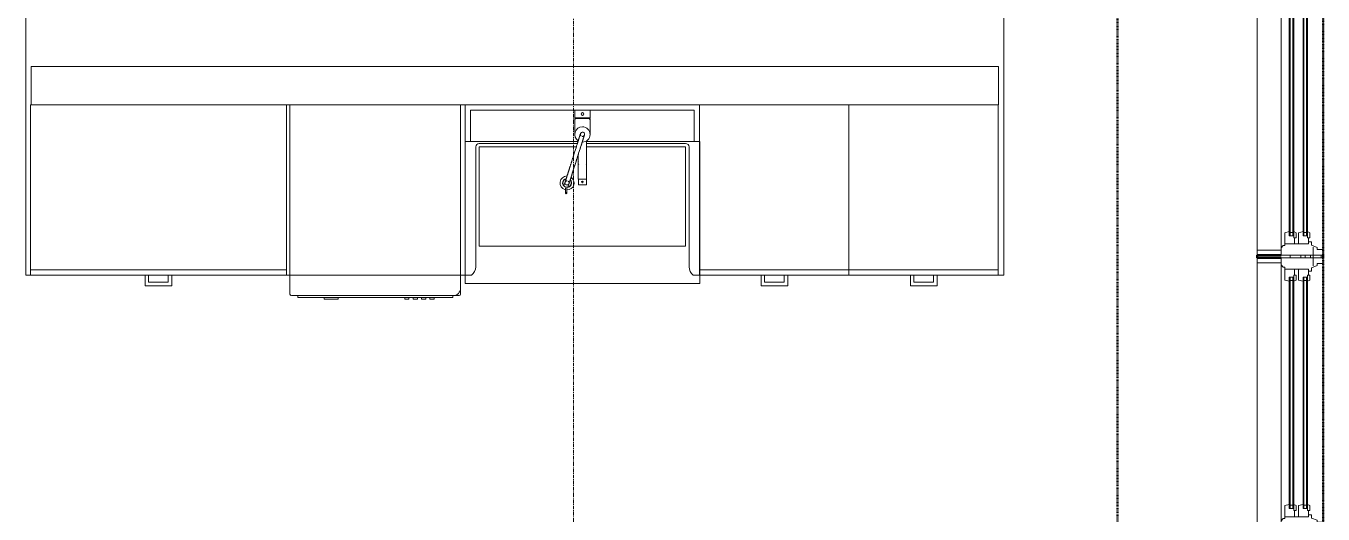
# Model space of a CAD drawing. Header units: inches. Extents: x -4235 to -464, y 9767 to 12344.
# Drawn here: x -2250.3 to -2067.9, y 10629.1 to 10697.8 of the extents above; entities that cross this region are included whole.
import ezdxf

# ---------------------------------------------------------------- set-up
doc = ezdxf.new("R2010")
doc.units = ezdxf.units.IN
doc.header["$MEASUREMENT"] = 0
doc.linetypes.add('Dash 1_16_', pattern=[0.125, 0.0625, -0.0625])
doc.linetypes.add('Grid Line 1_2_', pattern=[0.875, 0.5, -0.125, 0.125, -0.125])
for name, color, linetype, lineweight in [('0-1', 7, 'Continuous', 5), ('0-2', 254, 'Continuous', 9), ('A-GLAZ-1', 151, 'Continuous', 9), ('A-GLAZ-2', 151, 'Continuous', 20), ('A-WALL', 113, 'Continuous', 13), ('A-WALL-3', 10, 'Continuous', 9), ('A-WALL-4', 254, 'Continuous', 9), ('A-WALL-6', 113, 'Continuous', 9), ('A-WALL-7', 113, 'Continuous', 50), ('C-PROP-LINE-1', 91, 'Dash 1_16_', 50), ('P-SANR-FIXT-1', 7, 'Continuous', 9), ('P-SANR-FIXT-3', 254, 'Continuous', 9), ('Q-CASE-1', 10, 'Continuous', 9), ('Q-CASE-2', 254, 'Continuous', 9), ('Q-CASE-3', 7, 'Continuous', 9), ('Q-SPCQ-1', 7, 'Continuous', 9), ('Q-SPCQ-2', 10, 'Continuous', 9), ('Q-SPCQ-3', 254, 'Continuous', 9), ('S-GRID-1', 1, 'Grid Line 1_2_', 9)]:
    doc.layers.add(name, color=color, linetype=linetype, lineweight=lineweight)

# ---------------------------------------------------------------- blocks, each defined once
blk = doc.blocks.new('Dishwasher_15404 - 34_ counter-V57-BACKGROUND - 2ND FLOOR')
at = {"layer": 'Q-SPCQ-1'}
for p, q in [((25.8, 24), (24, 24)), ((26.68, 24), (25.8, 24)), ((26.87, 22.93), (26.87, 23.8)), ((26.87, 0.2), (26.87, 22.93)), ((26.87, 22.91), (27.12, 22.91)), ((27.12, 22.91), (27.12, 1.09)), ((27.37, 20.28), (27.12, 20.28)), ((27.37, 20.28), (27.37, 19.69)), ((27.12, 19.69), (27.37, 19.69)), ((27.37, 19.1), (27.12, 19.1)), ((27.12, 18.51), (27.37, 18.51)), ((27.37, 19.1), (27.37, 18.51)), ((27.37, 17.92), (27.12, 17.92)), ((27.12, 17.33), (27.37, 17.33)), ((27.37, 16.74), (27.12, 16.74)), ((27.37, 17.92), (27.37, 17.33)), ((27.37, 16.74), (27.37, 16.15)), ((27.12, 16.15), (27.37, 16.15)), ((27.37, 6.79), (27.12, 6.79)), ((27.37, 6.79), (27.37, 5.81)), ((27.37, 5.81), (27.37, 4.82)), ((27.12, 4.82), (27.37, 4.82)), ((26.87, 1.09), (27.12, 1.09)), ((24, 0), (26.68, 0))]:
    blk.add_line(p, q, dxfattribs=at)
for centre, radius, start, end in [((25.8, 22.93), 1.07, 360, 90), ((26.68, 23.8), 0.197, 0, 90), ((26.68, 0.2), 0.197, 270, 360), ((26.68, 0.2), 0.197, 270, 345)]:
    blk.add_arc(centre, radius, start, end, dxfattribs=at)
at = {"layer": 'Q-SPCQ-2'}
blk.add_line((0, 24), (0, 0), dxfattribs=at)
blk.add_line((0, 24), (0, 0), dxfattribs=at)
blk.add_line((0, 24), (0, 0), dxfattribs=at)
blk.add_line((0, 24), (0, 0), dxfattribs=at)
at = {"layer": 'Q-SPCQ-3'}
for p, q in [((24, 24), (0, 24)), ((0, 0), (24, 0))]:
    blk.add_line(p, q, dxfattribs=at)
blk = doc.blocks.new('Vanity Cabinet-Double Door - 33_-V58-BACKGROUND - 2ND FLOOR')
at = {"layer": 'Q-CASE-1'}
blk.add_line((-15.76, 0), (17.24, 0), dxfattribs=at)
blk.add_line((-15.76, 0), (17.24, 0), dxfattribs=at)
blk.add_line((-15.76, 0), (17.24, 0), dxfattribs=at)
at = {"layer": 'Q-CASE-2'}
for p, q in [((-15.76, 5.17), (-15.76, 0)), ((-15.76, 5.17), (-15.76, 0)), ((-15.01, 5.2), (-15.01, 0.75)), ((16.49, 0.75), (16.49, 5.16)), ((17.24, 0), (17.24, 5.2)), ((17.24, 0), (17.24, 5.2)), ((-15.01, 0.75), (-0.34, 0.75)), ((1.82, 0.75), (16.49, 0.75))]:
    blk.add_line(p, q, dxfattribs=at)
blk = doc.blocks.new('Base Cabinet 3 Drawer 230 - Base Cabinet 3 Drawer 230 21_-V59-BACKGROUND - 2ND FLOOR')
at = {"layer": 'Q-CASE-1'}
for p, q in [((-0.64, 24), (-1.14, 24)), ((-0.64, 24), (-1.14, 24)), ((2.11, 24), (2.61, 24)), ((2.11, 24), (2.61, 24))]:
    blk.add_line(p, q, dxfattribs=at)
at = {"layer": 'Q-CASE-2'}
for p, q in [((-9.76, 24), (11.24, 24)), ((-9.76, 23.25), (-9.76, 24)), ((-0.64, 24), (-1.14, 24)), ((2.11, 24), (2.61, 24)), ((11.24, 24), (11.24, 23.25)), ((11.24, 23.25), (-9.76, 23.25)), ((-9.76, 23.25), (-9.76, 0)), ((11.24, 0), (11.24, 23.25)), ((-9.76, 0), (11.24, 0))]:
    blk.add_line(p, q, dxfattribs=at)
at = {"layer": 'Q-CASE-3'}
for p, q in [((2.61, 25.5), (-1.14, 25.5)), ((-1.14, 25.5), (-1.14, 24)), ((-0.64, 24), (-0.64, 25)), ((-0.64, 25), (2.11, 25)), ((2.11, 25), (2.11, 24)), ((2.61, 24), (2.61, 25.5))]:
    blk.add_line(p, q, dxfattribs=at)
blk = doc.blocks.new('Base Cabinet 3 Drawer 230 - Base Cabinet 3 Drawer 230 36_-2567960-BACKGROUND - 2ND FLOOR')
at = {"layer": 'Q-CASE-1'}
for p, q in [((-0.64, 24), (-1.14, 24)), ((-0.64, 24), (-1.14, 24)), ((2.11, 24), (2.61, 24)), ((2.11, 24), (2.61, 24))]:
    blk.add_line(p, q, dxfattribs=at)
at = {"layer": 'Q-CASE-2'}
for p, q in [((-17.26, 24), (18.74, 24)), ((-17.26, 23.25), (-17.26, 24)), ((-0.64, 24), (-1.14, 24)), ((2.11, 24), (2.61, 24)), ((18.74, 24), (18.74, 23.25)), ((18.74, 23.25), (-17.26, 23.25)), ((-17.26, 23.25), (-17.26, 0)), ((18.74, 0), (18.74, 23.25)), ((-17.26, 0), (18.74, 0))]:
    blk.add_line(p, q, dxfattribs=at)
at = {"layer": 'Q-CASE-3'}
for p, q in [((2.61, 25.5), (-1.14, 25.5)), ((-1.14, 25.5), (-1.14, 24)), ((-0.64, 24), (-0.64, 25)), ((-0.64, 25), (2.11, 25)), ((2.11, 25), (2.11, 24)), ((2.61, 24), (2.61, 25.5))]:
    blk.add_line(p, q, dxfattribs=at)
blk = doc.blocks.new('kitchen_faucet_14143 - kitchen_faucet_14143-V85-BACKGROUND - 2ND FLOOR')
at = {"layer": 'P-SANR-FIXT-1'}
for p, q in [((-7.58, 2.4), (-8.24, 2.4)), ((-8.24, 2.2), (-7.58, 2.2)), ((-6.99, 1.91), (-7.41, 2.04)), ((-7.23, 2.59), (-6.81, 2.46)), ((-6.3, 0.57), (-7.09, 0.57)), ((-7.09, -0.57), (-7.09, 0.57)), ((-2.83, 0.59), (-6.3, 0.59)), ((-6.3, 0.57), (-6.3, 0.59)), ((-6.3, 0.42), (-6.3, 0.5)), ((-6.3, 0.15), (-6.3, 0.4)), ((-6.3, 0.29), (-6.3, 0.15)), ((-6.3, 0.15), (-6.3, -0.15)), ((-6.3, -0.15), (-6.3, 0.15)), ((-3.97, 0.59), (-4.89, 0.59)), ((-0.9, 0.59), (-0.94, 0.59)), ((2.26, 1.08), (0, 1.08)), ((2.34, 1.02), (2.1, 1.02)), ((2.26, 1.08), (2.26, -1.08)), ((3.44, 1.08), (2.34, 1.08)), ((2.34, -1.08), (2.34, 1.08)), ((3.44, 1.08), (3.44, -1.08)), ((-7.09, -0.57), (-6.3, -0.57)), ((-6.3, -0.15), (-6.3, -0.29)), ((-6.3, -0.29), (-6.3, -0.15)), ((-6.3, -0.4), (-6.3, -0.3)), ((-6.3, -0.5), (-6.3, -0.42)), ((-6.3, -0.59), (-6.3, -0.51)), ((-6.3, -0.59), (-0.9, -0.59)), ((-4.89, -0.59), (-3.97, -0.59)), ((0, -1.08), (2.26, -1.08)), ((2.1, -1.02), (2.34, -1.02)), ((2.34, -1.08), (3.44, -1.08))]:
    blk.add_line(p, q, dxfattribs=at)
at = {"layer": 'P-SANR-FIXT-1', "flags": 128}
for points in [[(-6.52, 2.15), (-6.53, 2.23), (-6.56, 2.3), (-6.61, 2.36), (-6.67, 2.41), (-6.74, 2.44), (-6.82, 2.45), (-6.9, 2.44), (-6.97, 2.41), (-7.03, 2.36), (-7.08, 2.3), (-7.1, 2.23), (-7.11, 2.15)], [(-7.11, 2.15), (-7.1, 2.08), (-7.08, 2), (-7.03, 1.94), (-6.97, 1.9), (-6.9, 1.87), (-6.82, 1.86), (-6.74, 1.87), (-6.67, 1.9), (-6.61, 1.94), (-6.56, 2)], [(-6.91, 1.87), (-6.91, 1.87), (-6.91, 1.87), (-6.9, 1.87), (-6.9, 1.87), (-6.9, 1.87), (-6.89, 1.87), (-6.89, 1.86), (-6.88, 1.86), (-6.88, 1.86), (-6.87, 1.86), (-6.86, 1.86), (-6.71, 1.81), (-6.69, 1.8), (-6.68, 1.8), (-6.51, 1.75), (-6.49, 1.74), (-6.46, 1.73), (-6.43, 1.72), (-6.41, 1.71), (-6.38, 1.7), (-6.35, 1.69), (-6.32, 1.68), (-6.29, 1.67), (-6.26, 1.66), (-6.22, 1.65), (-6.19, 1.64), (-6.16, 1.63), (-6.12, 1.62), (-6.09, 1.61), (-6.05, 1.6), (-6.01, 1.59), (-5.98, 1.58), (-5.94, 1.56), (-5.9, 1.55), (-5.86, 1.54), (-5.82, 1.53), (-5.78, 1.51), (-5.74, 1.5), (-5.69, 1.49), (-5.65, 1.47), (-5.61, 1.46), (-5.56, 1.45), (-5.52, 1.43), (-5.47, 1.42), (-5.42, 1.4), (-5.38, 1.39), (-5.33, 1.37), (-5.28, 1.36), (-5.23, 1.34), (-5.18, 1.33), (-4.48, 1.1), (-4.42, 1.09), (-4.36, 1.07), (-4.31, 1.05), (-4.25, 1.03), (-4.19, 1.01), (-4.13, 0.99), (-4.07, 0.98), (-4.02, 0.96), (-3.96, 0.94), (-3.9, 0.92), (-3.84, 0.9), (-3.78, 0.88), (-3.72, 0.86), (-3.66, 0.85), (-3.6, 0.83), (-3.54, 0.81), (-3.48, 0.79), (-3.42, 0.77), (-3.36, 0.75), (-3.3, 0.73), (-3.24, 0.71), (-3.18, 0.69), (-3.12, 0.68), (-3.06, 0.66), (-3, 0.64), (-2.94, 0.62), (-2.88, 0.6), (-2.83, 0.58), (-2.77, 0.56), (-2.71, 0.55), (-2.65, 0.53), (-2.03, 0.33), (-1.98, 0.32), (-1.93, 0.3), (-1.88, 0.28), (-1.83, 0.27), (-1.78, 0.25), (-1.54, 0.18), (-1.49, 0.16), (-1.45, 0.15), (-1.4, 0.13), (-1.36, 0.12), (-1.31, 0.1), (-1.27, 0.09), (-1.23, 0.08), (-1.18, 0.06), (-1.14, 0.05), (-1.1, 0.04), (-1.06, 0.03), (-1.03, 0.01), (-0.99, 0), (-0.95, -0.01), (-0.91, -0.02), (-0.88, -0.03), (-0.84, -0.04), (-0.81, -0.05), (-0.77, -0.07), (-0.74, -0.08), (-0.71, -0.09), (-0.68, -0.1), (-0.65, -0.11), (-0.62, -0.11), (-0.59, -0.12), (-0.56, -0.13), (-0.53, -0.14), (-0.51, -0.15), (-0.48, -0.16), (-0.45, -0.17), (-0.43, -0.17), (-0.41, -0.18), (-0.38, -0.19), (-0.36, -0.2), (-0.34, -0.2), (-0.32, -0.21), (-0.3, -0.21), (-0.28, -0.22), (-0.26, -0.23), (-0.25, -0.23), (-0.23, -0.24), (-0.21, -0.24), (-0.2, -0.25), (-0.18, -0.25), (-0.17, -0.26), (-0.16, -0.26), (-0.15, -0.26), (-0.14, -0.27), (-0.13, -0.27), (-0.12, -0.27), (-0.11, -0.28), (-0.1, -0.28), (-0.09, -0.28), (-0.09, -0.28), (-0.08, -0.28), (-0.08, -0.29), (-0.07, -0.29), (-0.07, -0.29), (-0.07, -0.29), (-0.07, -0.29), (-0.06, -0.29)], [(-6.73, 2.43), (-6.73, 2.43), (-6.73, 2.43), (-6.73, 2.43), (-6.72, 2.43), (-6.72, 2.43), (-6.72, 2.43), (-6.71, 2.43), (-6.71, 2.43), (-6.7, 2.42), (-6.69, 2.42), (-6.68, 2.42), (-6.53, 2.37), (-6.52, 2.37), (-6.5, 2.36), (-6.48, 2.35), (-6.46, 2.35), (-6.44, 2.34), (-6.42, 2.33), (-6.39, 2.33), (-6.37, 2.32), (-6.34, 2.31), (-6.32, 2.3), (-6.29, 2.3), (-6.27, 2.29), (-6.24, 2.28), (-6.21, 2.27), (-6.18, 2.26), (-6.15, 2.25), (-6.12, 2.24), (-6.09, 2.23), (-6.06, 2.22), (-6.03, 2.21), (-5.99, 2.2), (-5.96, 2.19), (-5.92, 2.18), (-5.89, 2.17), (-5.85, 2.16), (-5.81, 2.14), (-5.78, 2.13), (-5.74, 2.12), (-5.7, 2.11), (-5.66, 2.1), (-5.62, 2.08), (-5.58, 2.07), (-5.53, 2.06), (-5.49, 2.04), (-5.45, 2.03), (-5.4, 2.01), (-5.36, 2), (-5.31, 1.99), (-5.27, 1.97), (-5.22, 1.96), (-5.17, 1.94), (-5.12, 1.93), (-5.07, 1.91), (-5.02, 1.9), (-4.97, 1.88), (-4.92, 1.86), (-4.87, 1.85), (-4.82, 1.83), (-4.77, 1.81), (-4.71, 1.8), (-4.66, 1.78), (-4.61, 1.76), (-4.55, 1.75), (-4.5, 1.73), (-4.44, 1.71), (-4.39, 1.69), (-4.33, 1.68), (-4.27, 1.66), (-4.22, 1.64), (-4.16, 1.62), (-4.1, 1.6), (-4.04, 1.59), (-3.99, 1.57), (-3.93, 1.55), (-3.87, 1.53), (-3.81, 1.51), (-3.75, 1.49), (-3.69, 1.47), (-3.63, 1.46), (-3.57, 1.44), (-3.51, 1.42), (-3.45, 1.4), (-3.39, 1.38), (-3.33, 1.36), (-3.27, 1.34), (-3.21, 1.32), (-3.15, 1.31), (-3.09, 1.29), (-3.03, 1.27), (-2.97, 1.25), (-2.92, 1.23), (-2.86, 1.21), (-2.8, 1.19), (-2.74, 1.17), (-2.68, 1.16), (-2.62, 1.14), (-2.56, 1.12), (-2.51, 1.1), (-1.88, 0.9), (-1.83, 0.89), (-1.78, 0.87), (-1.73, 0.85), (-1.67, 0.84), (-1.62, 0.82), (-1.4, 0.75), (-1.35, 0.74), (-1.3, 0.72), (-1.26, 0.71), (-1.21, 0.69), (-1.17, 0.68), (-1.12, 0.66), (-1.08, 0.65), (-1.04, 0.64), (-1, 0.62), (-0.96, 0.61), (-0.92, 0.6), (-0.88, 0.59), (-0.84, 0.57), (-0.8, 0.56), (-0.76, 0.55), (-0.73, 0.54), (-0.69, 0.53), (-0.66, 0.52), (-0.62, 0.51), (-0.59, 0.5), (-0.56, 0.49), (-0.52, 0.47), (-0.49, 0.47), (-0.46, 0.46), (-0.43, 0.45), (-0.4, 0.44), (-0.38, 0.43), (-0.35, 0.42), (-0.32, 0.41), (-0.3, 0.4), (-0.27, 0.4), (-0.25, 0.39), (-0.22, 0.38), (-0.2, 0.37), (-0.18, 0.37), (-0.16, 0.36), (-0.14, 0.35), (-0.12, 0.35), (-0.1, 0.34), (-0.08, 0.34), (-0.06, 0.33), (-0.05, 0.32), (-0.03, 0.32), (-0.02, 0.32), (0, 0.31), (0.01, 0.31), (0.02, 0.3), (0.03, 0.3), (0.04, 0.3), (0.05, 0.29), (0.06, 0.29), (0.07, 0.29), (0.08, 0.28), (0.09, 0.28), (0.09, 0.28), (0.1, 0.28), (0.1, 0.28), (0.11, 0.28), (0.11, 0.28), (0.11, 0.27), (0.11, 0.27), (0.11, 0.27)], [(-0.27, 0.02), (-0.27, -0.06), (-0.24, -0.13), (-0.2, -0.2), (-0.15, -0.25), (-0.08, -0.28), (0, -0.3), (0.08, -0.3), (0.15, -0.28), (0.21, -0.23), (0.27, -0.18)], [(0.27, -0.18), (0.3, -0.11), (0.32, -0.03), (0.31, 0.04), (0.29, 0.12), (0.25, 0.18), (0.19, 0.23), (0.13, 0.27), (0.05, 0.29), (-0.03, 0.28), (-0.1, 0.26), (-0.17, 0.22), (-0.22, 0.16)]]:
    blk.add_lwpolyline(points, dxfattribs=at)
at = {"layer": 'P-SANR-FIXT-1'}
for centre, radius, start, end in [((-6.83, 2.16), 0.984, 176.3754, 180), ((-6.83, 2.16), 0.984, 180, 325.3711), ((-6.83, 2.16), 0.984, 0, 165), ((-6.83, 2.16), 0.63, 10.3084, 180), ((-6.83, 2.16), 0.63, 180, 315), ((-6.83, 2.16), 0.591, 132.8835, 180), ((-6.83, 2.16), 0.591, 180, 191.3603), ((-6.83, 2.16), 0.591, 191.3603, 312.7731), ((-6.83, 2.16), 0.591, 14.7648, 132.8835), ((-6.69, 0), 0.118, 0, 180), ((0, 0), 1.08, 177.6189, 180), ((0, 0), 1.08, 0, 147.4712), ((2.88, 0), 0.197, 360, 180), ((-6.69, 0), 0.118, 180, 360), ((0, 0), 1.08, 180, 360), ((2.88, 0), 0.197, 180, 360)]:
    blk.add_arc(centre, radius, start, end, dxfattribs=at)
for centre, major_axis, ratio, start_param, end_param in [((-8.24, 2.3), (0, 0.0984), 0.984808, 4.712389, 7.853982), ((-8.24, 2.3), (0, 0.0984), 0.984808, 1.570796, 4.712389), ((-3.97, 0), (0, 0.591), 0.906308, 6.021386, 6.806784), ((-3.97, 0), (0, 0.591), 0.906308, 2.617994, 3.403392)]:
    blk.add_ellipse(centre, major_axis=major_axis, ratio=ratio, start_param=start_param, end_param=end_param, dxfattribs=at)
blk = doc.blocks.new('Stainless Steel Farmhous Kitchen Sink - Stainless Steel Farmhous Kitchen Sink-V86-BACKGROUND - 2ND FLOOR')
at = {"layer": 'P-SANR-FIXT-1'}
for p, q in [((-33, 22.2), (-33, 21.04)), ((0, 22.2), (-33, 22.2)), ((0, 21.04), (0, 22.2)), ((-31, 3), (-31, 16.96)), ((-31, 16.96), (-2, 16.96)), ((-2, 16.96), (-2, 3)), ((-17.08, 3), (-31, 3)), ((-2, 3), (-15.65, 3))]:
    blk.add_line(p, q, dxfattribs=at)
at = {"layer": 'P-SANR-FIXT-3'}
for p, q in [((-33, 21.04), (-33, 2.25)), ((0, 2.25), (0, 21.04)), ((-33, 2.25), (-17.09, 2.25)), ((-15.89, 2.25), (0, 2.25))]:
    blk.add_line(p, q, dxfattribs=at)
blk = doc.blocks.new('CTR - 1st Phase - Unit Layouts_rvt-1-BACKGROUND - 2ND FLOOR')
at = {"layer": 'A-WALL-3'}
for p, q in [((-2113.58, 10692.13), (-2249.58, 10692.13)), ((-2249.58, 10686.75), (-2249.58, 10692.13)), ((-2113.58, 10692.13), (-2113.58, 10686.75)), ((-2249.58, 10686.75), (-2213.21, 10686.75)), ((-2213.21, 10686.75), (-2189.21, 10686.75)), ((-2189.21, 10686.75), (-2188.58, 10686.75)), ((-2188.58, 10686.75), (-2155.58, 10686.75)), ((-2155.58, 10686.75), (-2113.58, 10686.75))]:
    blk.add_line(p, q, dxfattribs=at)
at = {"layer": 'A-WALL-4'}
for p, q in [((-2249.58, 10692.13), (-2113.58, 10692.13)), ((-2249.58, 10692.13), (-2249.58, 10686.75)), ((-2113.58, 10692.13), (-2113.58, 10686.75)), ((-2113.58, 10686.75), (-2249.58, 10686.75))]:
    blk.add_line(p, q, dxfattribs=at)
at = {"layer": 'A-WALL-6'}
for p, q in [((-2250.33, 10704.13), (-2250.33, 10662.75)), ((-2250.33, 10662.75), (-2250.33, 10704.13)), ((-2112.8, 10662.75), (-2112.8, 10704.13)), ((-2112.8, 10704.13), (-2112.8, 10662.75)), ((-2187.08, 10663.95), (-2187.08, 10680.8)), ((-2187.08, 10680.8), (-2187.08, 10663.95)), ((-2186.58, 10681.3), (-2172.78, 10681.3)), ((-2172.78, 10681.3), (-2186.58, 10681.3)), ((-2171.5, 10681.3), (-2157.58, 10681.3)), ((-2157.58, 10681.3), (-2171.5, 10681.3)), ((-2157.08, 10680.8), (-2157.08, 10663.95)), ((-2157.08, 10663.95), (-2157.08, 10680.8)), ((-2250.33, 10662.75), (-2187.68, 10662.75)), ((-2187.68, 10662.75), (-2250.33, 10662.75)), ((-2156.49, 10662.75), (-2112.8, 10662.75)), ((-2112.8, 10662.75), (-2156.49, 10662.75))]:
    blk.add_line(p, q, dxfattribs=at)
for centre, radius, start, end in [((-2186.58, 10680.8), 0.5, 90, 180), ((-2186.58, 10680.8), 0.5, 90, 180), ((-2157.58, 10680.8), 0.5, 360, 90), ((-2157.58, 10680.8), 0.5, 0, 90), ((-2188.58, 10663.95), 1.5, 307.2198, 360), ((-2188.58, 10663.95), 1.5, 307.2198, 360), ((-2155.58, 10663.95), 1.5, 180, 232.7802), ((-2155.58, 10663.95), 1.5, 180, 232.7802)]:
    blk.add_arc(centre, radius, start, end, dxfattribs=at)
at = {"layer": '0-2'}
for name, p, rotation in [('Base Cabinet 3 Drawer 230 - Base Cabinet 3 Drawer 230 36_-2567960-BACKGROUND - 2ND FLOOR', (-2230.97, 10686.75), 180), ('Dishwasher_15404 - 34_ counter-V57-BACKGROUND - 2ND FLOOR', (-2213.21, 10686.75), 269.9999999998657), ('Vanity Cabinet-Double Door - 33_-V58-BACKGROUND - 2ND FLOOR', (-2171.35, 10686.75), 180), ('kitchen_faucet_14143 - kitchen_faucet_14143-V85-BACKGROUND - 2ND FLOOR', (-2172.08, 10682.56), 89.99999999997044), ('Base Cabinet 3 Drawer 230 - Base Cabinet 3 Drawer 230 21_-V59-BACKGROUND - 2ND FLOOR', (-2144.35, 10686.75), 180), ('Base Cabinet 3 Drawer 230 - Base Cabinet 3 Drawer 230 21_-V59-BACKGROUND - 2ND FLOOR', (-2123.35, 10686.75), 180), ('Stainless Steel Farmhous Kitchen Sink - Stainless Steel Farmhous Kitchen Sink-V86-BACKGROUND - 2ND FLOOR', (-2188.58, 10683.8), 180)]:
    blk.add_blockref(name, p, dxfattribs=dict(at, rotation=rotation))
blk = doc.blocks.new('Window-Double_Hung-Andersen-400_Series-Tilt_Wash - DOUBLE HUNG - REVERSE COTTAGE - 2ND FLOOR-2888790-BACKGROUND - 2ND FLOOR')
at = {"layer": 'A-GLAZ-1'}
for p, q in [((-16.29, 2.31), (-15.7, 2.31)), ((-16.29, 1.94), (-15.7, 1.94)), ((-15.82, 2.31), (-15.82, 1.94)), ((-15.7, 2.44), (15.7, 2.44)), ((-15.7, 2.31), (15.7, 2.31)), ((-15.7, 1.94), (15.7, 1.94)), ((16.29, 2.31), (15.7, 2.31)), ((16.29, 1.94), (15.7, 1.94)), ((15.82, 2.31), (15.82, 1.94)), ((-16.29, 0.37), (-15.7, 0.37)), ((-15.82, 0.37), (-15.82, 0)), ((-15.7, 1.81), (15.7, 1.81)), ((-15.7, 0.5), (15.7, 0.5)), ((-15.7, 0.37), (15.7, 0.37)), ((16.29, 0.37), (15.7, 0.37)), ((15.82, 0.37), (15.82, 0)), ((18.95, -1.25), (-18.95, -1.25)), ((-18.95, -1.25), (-18.95, -4.63)), ((-18.32, -1.25), (-18.32, -4.63)), ((-16.29, 0), (-15.7, 0)), ((-15.7, 0), (15.7, 0)), ((-15.7, -0.13), (15.7, -0.13)), ((16.29, 0), (15.7, 0)), ((18.32, -1.25), (18.32, -4.63)), ((18.95, -4.63), (18.95, -1.25)), ((-19.01, -4.13), (-19.01, -2.63)), ((-19.01, -2.63), (-18.95, -2.63)), ((18.95, -2.63), (19.01, -2.63)), ((19.01, -2.63), (19.01, -4.13)), ((-18.95, -4.13), (-19.01, -4.13)), ((-18.95, -4.63), (18.95, -4.63)), ((19.01, -4.13), (18.95, -4.13))]:
    blk.add_line(p, q, dxfattribs=at)
at = {"layer": 'A-GLAZ-2'}
for p, q in [((19.01, 4.62), (-19.01, 4.62)), ((-19.01, 4.62), (-19.01, -1.25)), ((-18.2, 4.62), (-18.2, 3.81)), ((-18.2, 3.81), (-17.92, 3.81)), ((-17.92, 3.81), (-17.61, 3)), ((17.92, 3.81), (17.61, 3)), ((18.2, 3.81), (17.92, 3.81)), ((18.2, 4.62), (18.2, 3.81)), ((19.01, -1.25), (19.01, 4.62)), ((-19.01, 3.25), (-20.51, 3.25)), ((-17.61, 3), (-17.14, 3)), ((-17.42, 2.56), (-16.57, 2.56)), ((-17.42, 2.56), (-17.42, -0.75)), ((-17.14, 3), (-17.14, 2.56)), ((-15.86, 2.78), (-16.57, 2.78)), ((-16.57, 2.44), (-16.57, 2.78)), ((-15.7, 2.44), (-16.57, 2.44)), ((-16.29, 2.44), (-16.29, 1.81)), ((-15.86, 2.78), (-15.7, 2.44)), ((15.86, 2.78), (15.7, 2.44)), ((15.7, 2.44), (16.57, 2.44)), ((15.86, 2.78), (16.57, 2.78)), ((16.29, 2.44), (16.29, 1.81)), ((16.57, 2.44), (16.57, 2.78)), ((17.42, 2.56), (16.57, 2.56)), ((17.14, 3), (17.14, 2.56)), ((17.61, 3), (17.14, 3)), ((17.42, 2.56), (17.42, -0.75)), ((19.01, 3.25), (20.51, 3.25)), ((-17.42, 1.19), (-15.86, 1.19)), ((-17.42, 0.62), (-16.57, 0.62)), ((-15.86, 0.84), (-16.57, 0.84)), ((-16.57, 0.5), (-16.57, 0.84)), ((-15.7, 0.5), (-16.57, 0.5)), ((-15.7, 1.81), (-16.29, 1.81)), ((-16.29, 0.5), (-16.29, -0.13)), ((-15.86, 1.19), (-15.7, 1.81)), ((-15.86, 0.84), (-15.7, 0.5)), ((15.7, 1.81), (16.29, 1.81)), ((15.86, 1.19), (15.7, 1.81)), ((15.86, 0.84), (15.7, 0.5)), ((15.7, 0.5), (16.57, 0.5)), ((17.42, 1.19), (15.86, 1.19)), ((15.86, 0.84), (16.57, 0.84)), ((16.29, 0.5), (16.29, -0.13)), ((16.57, 0.5), (16.57, 0.84)), ((17.42, 0.62), (16.57, 0.62)), ((-19.01, -1.25), (19.01, -1.25)), ((-17.67, -0.97), (-18, -1.25)), ((-17.67, -0.97), (-17.67, -0.75)), ((-17.67, -0.75), (-15.86, -0.75)), ((-15.7, -0.13), (-16.29, -0.13)), ((-15.86, -0.75), (-15.7, -0.13)), ((15.7, -0.13), (16.29, -0.13)), ((15.86, -0.75), (15.7, -0.13)), ((17.67, -0.75), (15.86, -0.75)), ((17.67, -0.97), (17.67, -0.75)), ((17.67, -0.97), (18, -1.25))]:
    blk.add_line(p, q, dxfattribs=at)
blk = doc.blocks.new('Family - ___-2835860-BACKGROUND - 2ND FLOOR')
at = {"layer": 'C-PROP-LINE-1'}
blk.add_line((-2067.92, 9980.19), (-2067.92, 10851.39), dxfattribs=at)
blk = doc.blocks.new('Family - ___-2835903-BACKGROUND - 2ND FLOOR')
at = {"layer": 'C-PROP-LINE-1'}
blk.add_line((-2096.82, 10009.09), (-2096.82, 10822.49), dxfattribs=at)
blk = doc.blocks.new('Family - ___-2835932-BACKGROUND - 2ND FLOOR')
at = {"layer": 'C-PROP-LINE-1'}
blk.add_line((-2067.92, 9980.19), (-2067.92, 10851.39), dxfattribs=at)

msp = doc.modelspace()

# ---------------------------------------------------------------- linework, layer by layer
at = {"layer": 'A-WALL'}
for p, q in [((-2071.05, 10665.2), (-2071.05, 10665.58)), ((-2070.42, 10665.2), (-2070.42, 10665.58)), ((-2069.67, 10665.2), (-2069.67, 10665.58)), ((-2068.17, 10665.2), (-2068.17, 10665.58))]:
    msp.add_line(p, q, dxfattribs=at)
at = {"layer": 'A-WALL-6'}
for p, q in [((-2077.17, 10665.58), (-2077.17, 10665.64)), ((-2072.55, 10665.2), (-2072.55, 10665.58)), ((-2077.17, 10665.14), (-2077.17, 10665.2))]:
    msp.add_line(p, q, dxfattribs=at)
at = {"layer": 'A-WALL-7'}
for p, q in [((-2077.17, 10665.58), (-2077.17, 10665.2)), ((-2073.8, 10665.58), (-2077.17, 10665.58)), ((-2067.92, 10665.2), (-2067.92, 10665.58)), ((-2077.17, 10665.2), (-2073.8, 10665.2))]:
    msp.add_line(p, q, dxfattribs=at)
at = {"layer": 'S-GRID-1'}
msp.add_line((-2173.32, 9836.18), (-2173.32, 12294.59), dxfattribs=at)

# ---------------------------------------------------------------- block references
at = {"layer": '0-1'}
msp.add_blockref('CTR - 1st Phase - Unit Layouts_rvt-1-BACKGROUND - 2ND FLOOR', (0, 0), dxfattribs=at)
at = {"layer": 'A-GLAZ-1', "rotation": 269.9999999999999}
for p in [(-2072.55, 10684.59), (-2072.55, 10646.19)]:
    msp.add_blockref('Window-Double_Hung-Andersen-400_Series-Tilt_Wash - DOUBLE HUNG - REVERSE COTTAGE - 2ND FLOOR-2888790-BACKGROUND - 2ND FLOOR', p, dxfattribs=at)
at = {"layer": 'C-PROP-LINE-1'}
for name in ['Family - ___-2835860-BACKGROUND - 2ND FLOOR', 'Family - ___-2835932-BACKGROUND - 2ND FLOOR', 'Family - ___-2835903-BACKGROUND - 2ND FLOOR']:
    msp.add_blockref(name, (0, 0), dxfattribs=at)

doc.saveas('drawing.dxf')
